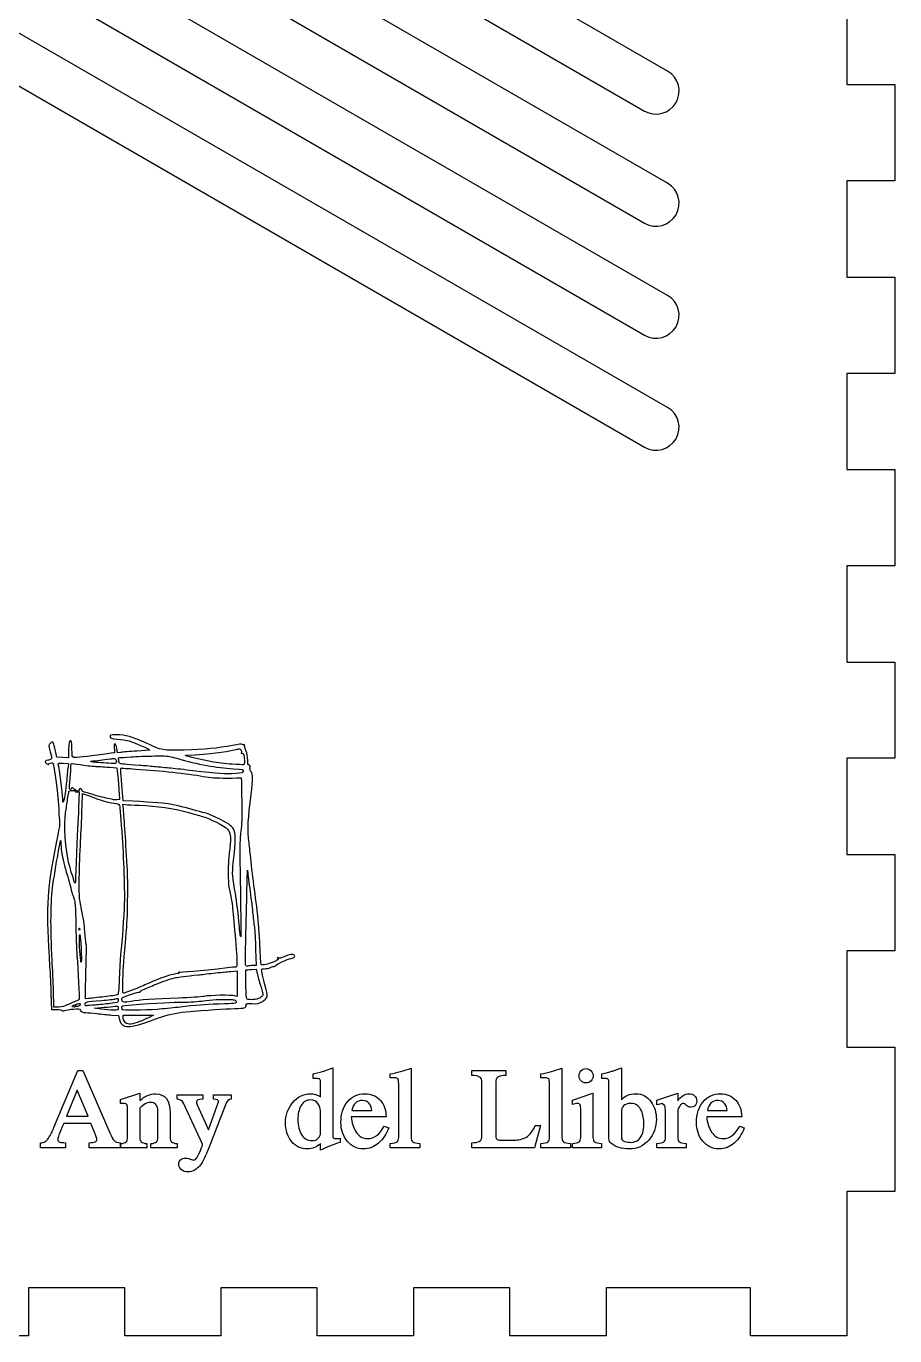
# Model space of a CAD drawing. Extents: x 0 to 1030, y 175 to 747.
# Drawn here: x 809.9 to 900.1, y 396.8 to 532.9 of the extents above; entities that cross this region are included whole.
import ezdxf

# ---------------------------------------------------------------- set-up
doc = ezdxf.new("R2010")
doc.units = 0
doc.layers.add('Layer_1', color=7, linetype='CONTINUOUS')

msp = doc.modelspace()

# ---------------------------------------------------------------- linework, layer by layer
at = {"layer": 'Layer_1', "color": 1}
for points in [[(876.52803, 528.200988), (777.814391, 585.193334)], [(775.427452, 581.059035), (874.141091, 524.066689)], [(876.52602, 516.55585), (777.812381, 573.548196)], [(775.425442, 569.413897), (874.139081, 512.421551)], [(876.526076, 504.914291), (777.812438, 561.906637)], [(775.425499, 557.772337), (874.139137, 500.779991)], [(876.526134, 493.272733), (777.812495, 550.265079)], [(775.425556, 546.13078), (874.139195, 489.138434)], [(895.127788, 536.80923), (895.127788, 526.80923), (900.127788, 526.80923), (900.127788, 516.80923), (895.127788, 516.80923), (895.127788, 506.80923), (900.127788, 506.80923), (900.127788, 496.80923), (895.127788, 496.80923), (895.127788, 486.80923), (900.127788, 486.80923), (900.127788, 476.80923), (895.127788, 476.80923), (895.127788, 466.80923), (900.127788, 466.80923), (900.127788, 456.80923), (895.127788, 456.80923), (895.127788, 446.80923), (900.127788, 446.80923), (900.127788, 436.80923), (895.127788, 436.80923), (895.127788, 426.80923), (900.127788, 426.80923), (900.127788, 411.809245), (895.127788, 411.809245), (895.127788, 396.809231), (885.127788, 396.809231), (885.127788, 401.809245), (870.127788, 401.809245), (870.127788, 396.809231), (860.127788, 396.809231), (860.127788, 401.809245), (850.127788, 401.809245), (850.127788, 396.809231), (840.127788, 396.809231), (840.127788, 401.809245), (830.127788, 401.809245), (830.127788, 396.809231), (820.127788, 396.809231), (820.127788, 401.809245), (810.127788, 401.809245), (810.127788, 396.809231), (800.127788, 396.809231)]]:
    msp.add_lwpolyline(points, dxfattribs=at)
for points in [[(876.52803, 528.200988)], [(876.52602, 516.55585)], [(876.526076, 504.914291)], [(876.526134, 493.272733)]]:
    msp.add_lwpolyline(points, close=True, dxfattribs=at)
at = {"layer": 'Layer_1', "color": 7}
for points in [[(819.294951, 459.24996)], [(832.04814, 457.780797)], [(813.457556, 456.309573)], [(819.036013, 456.779868)], [(824.038821, 457.057321)], [(819.785848, 455.807246)], [(814.665212, 453.464747)], [(832.89252, 445.183621)], [(815.406892, 439.151436)], [(815.453317, 438.491093)], [(818.000935, 432.034023)], [(819.373465, 431.854191)], [(830.965056, 431.763231)], [(814.994819, 431.07698)], [(819.224142, 431.053104)], [(868.79272, 423.814093)], [(816.349045, 419.618271), (815.198397, 422.314761), (814.094232, 419.618271)], [(879.548369, 421.198968)], [(875.36361, 419.316067)], [(840.474904, 417.851589)]]:
    msp.add_lwpolyline(points, close=True, dxfattribs=at)
for points in [[(814.30092, 457.739479), (814.276649, 456.866143), (813.673597, 456.894083), (813.070517, 456.921459), (812.930986, 457.598933)], [(819.730533, 457.426806), (819.378658, 457.368414), (819.307313, 457.815425)], [(813.737125, 456.30026), (814.290563, 456.271332), (814.241992, 455.918893)], [(814.605297, 456.284569), (814.605297, 456.284738)], [(818.599359, 455.878056), (819.318178, 455.82068), (819.415319, 454.885368)], [(815.179929, 453.323185), (815.40057, 453.323185), (815.340118, 451.693297)], [(815.75775, 453.153654), (815.756621, 453.153654)], [(819.543476, 453.234285), (819.573984, 452.518542), (819.320238, 452.502455)], [(820.96198, 452.35474), (819.97965, 452.410564), (819.828718, 454.050781)], [(819.948634, 452.035406), (820.227159, 452.006986)], [(819.997712, 451.557378), (819.948634, 452.035406)], [(813.476776, 448.278523), (813.476663, 448.278523)], [(833.730719, 436.961365), (833.781914, 435.289115), (833.525572, 435.289115)], [(831.152508, 434.668932), (831.808364, 434.720692)], [(831.808364, 434.720692), (831.808364, 433.394672), (831.808364, 432.068652), (831.575841, 432.13376)], [(833.289832, 434.874672), (833.794275, 434.898435)], [(833.794275, 434.898435), (833.929177, 434.310369)], [(816.420153, 431.861416), (816.06049, 431.821115), (816.070932, 433.068085)], [(812.470569, 432.304392), (812.522752, 430.716893), (813.057083, 430.716893)], [(813.284526, 430.971034), (812.784824, 430.971034), (812.73106, 432.643284)], [(815.462997, 431.324545), (815.46311, 431.324009)], [(817.711545, 430.751409), (816.94932, 430.847534), (817.669183, 430.91109)], [(818.763189, 430.133935), (819.476335, 430.082261), (819.595179, 429.65334)], [(819.955351, 430.11322), (821.542849, 430.11322), (823.130348, 430.11322), (822.537597, 429.82589)], [(819.955351, 429.877819), (819.955351, 430.11322)], [(821.44156, 429.365981), (821.44156, 429.368803)], [(840.811962, 424.31388), (841.741771, 424.63931), (841.741771, 417.549414)], [(849.882436, 424.616055), (849.882436, 417.421568)], [(865.545982, 424.616055), (865.545982, 417.421568)], [(870.795847, 424.31388), (871.725684, 424.63931), (871.725684, 421.338442)], [(812.92033, 418.793054), (815.256507, 424.37199), (815.767921, 424.37199), (818.58063, 417.909699)], [(840.033227, 423.546773), (839.707797, 423.546773), (839.707797, 424.011677)], [(848.150665, 423.604882), (847.708988, 423.604882), (847.708988, 424.023304)], [(856.196899, 423.848948), (856.196899, 424.37199), (859.718606, 424.37199), (859.718606, 423.848948)], [(857.219699, 417.421568), (857.219699, 423.302679)], [(858.695805, 423.302679), (858.695805, 417.421568)], [(863.814183, 423.604882), (863.372534, 423.604882), (863.372534, 424.023304)], [(870.040367, 423.546773), (869.691682, 423.546773), (869.691682, 424.011677)], [(819.704608, 420.943303), (819.704608, 421.373325), (821.703727, 422.012586), (821.703727, 421.245478)], [(825.563085, 421.407953), (825.563085, 421.838003), (828.23632, 421.838003), (828.23632, 421.384698)], [(829.352028, 421.384698), (829.352028, 421.838003), (831.200046, 421.838003), (831.200046, 421.384698)], [(840.474904, 421.652245), (840.474904, 422.988876)], [(848.592314, 417.421568), (848.592314, 422.988876)], [(864.255861, 417.421568), (864.255861, 422.988876)], [(866.6309, 420.838655), (866.6309, 421.291932), (868.769493, 422.024185), (868.769493, 417.421568)], [(870.435534, 417.282093), (870.435534, 422.988876)], [(875.422256, 420.8154), (875.422256, 421.291932), (877.572477, 422.024185), (877.572477, 421.222195)], [(828.213036, 416.677687), (828.201465, 416.700829), (828.201465, 416.723971), (826.225573, 420.977903)], [(827.666824, 420.815174), (828.852326, 418.211676), (829.863527, 421.10575)], [(830.58404, 420.815174), (828.863868, 416.352031)], [(820.436833, 417.421568), (820.436833, 420.257503)], [(821.703727, 420.455115), (821.703727, 417.421568)], [(823.575, 417.421568), (823.575, 419.920446)], [(824.841866, 419.943729), (824.841866, 417.421596)], [(840.474904, 417.851589), (840.474904, 419.978555)], [(847.286389, 419.560161), (843.66009, 419.560161)], [(843.729827, 420.211021), (845.787056, 420.211021)], [(867.502599, 417.421568), (867.502599, 420.245904)], [(871.725684, 420.083175), (871.725684, 417.386685)], [(876.305611, 417.421568), (876.305611, 419.955328)], [(877.572477, 420.187766), (877.572477, 417.421568)], [(884.220555, 419.560161), (880.594228, 419.560161)], [(880.663965, 420.211021), (882.721194, 420.211021)], [(816.999933, 417.956209), (816.627993, 418.87439), (813.792057, 418.87439)], [(847.100432, 418.607069), (847.553709, 418.421113)], [(863.333305, 418.653579), (862.694044, 416.352257), (856.196899, 416.352257), (856.196899, 416.87527)], [(862.763781, 418.653579), (863.333305, 418.653579)], [(884.03457, 418.607069), (884.487875, 418.421113)], [(813.989641, 416.87527), (813.989641, 416.352257), (811.397742, 416.352257), (811.397742, 416.852044)], [(819.696423, 416.352257), (816.453664, 416.352257), (816.453664, 416.87527)], [(819.696423, 416.87527), (819.696423, 416.352257)], [(822.435952, 416.782307), (822.435952, 416.352257), (819.704608, 416.352257), (819.704608, 416.782307)], [(825.57412, 416.352257), (822.842747, 416.352257), (822.842747, 416.782307)], [(825.57412, 416.782335), (825.57412, 416.352257)], [(840.474904, 416.096564), (840.474904, 416.793934)], [(842.508878, 417.328463), (842.508878, 416.910153)], [(850.77739, 416.352257), (847.708988, 416.352257), (847.708988, 416.793934)], [(850.77739, 416.793934), (850.77739, 416.352257)], [(859.718606, 417.119364), (860.044036, 417.119364)], [(866.440936, 416.352257), (863.372534, 416.352257), (863.372534, 416.793934)], [(866.440936, 416.793934), (866.440936, 416.352257)], [(869.664447, 416.352257), (866.6309, 416.352257), (866.6309, 416.793934)], [(869.664447, 416.793934), (869.664447, 416.352257)], [(878.444204, 416.793934), (878.444204, 416.352257), (875.422256, 416.352257), (875.422256, 416.793934)], [(826.492837, 415.282748), (826.492865, 415.282974)]]:
    msp.add_lwpolyline(points, dxfattribs=at)
at = {"layer": 'Layer_1', "color": 1}
for points in [[(877.401695, 524.940379), (878.062876, 526.085579), (877.673219, 527.539813), (876.52803, 528.200988)], [(874.141091, 524.066689), (875.28628, 523.405513), (876.740512, 523.795178), (877.401695, 524.940379)], [(877.399684, 513.295239), (878.060866, 514.440441), (877.67121, 515.894675), (876.52602, 516.55585)], [(874.139081, 512.421551), (875.284271, 511.760375), (876.738502, 512.15004), (877.399684, 513.295239)], [(877.399741, 501.653682), (878.060924, 502.798884), (877.671266, 504.253115), (876.526076, 504.914291)], [(874.139137, 500.779991), (875.284327, 500.118815), (876.738559, 500.50848), (877.399741, 501.653682)], [(877.399797, 490.012122), (878.06098, 491.157324), (877.671323, 492.611558), (876.526134, 493.272733)], [(874.139195, 489.138434), (875.284384, 488.477258), (876.738616, 488.866922), (877.399797, 490.012122)]]:
    msp.add_open_spline(points, degree=3, dxfattribs=at)
at = {"layer": 'Layer_1', "color": 7}
for points in [[(812.707749, 458.425251), (812.628614, 458.565628), (812.612471, 458.564471), (812.436957, 458.400979)], [(814.469887, 458.640699), (814.345963, 458.616992), (814.321494, 458.485477), (814.30092, 457.739479)], [(814.639389, 457.803036), (814.61794, 458.567519), (814.5981, 458.665252), (814.469887, 458.640699)], [(819.294923, 459.249988), (818.611099, 459.249988), (818.58965, 459.243779), (818.615897, 459.05929)], [(818.615897, 459.05929), (818.640732, 458.884313), (818.701721, 458.86436), (819.3626, 458.810201)], [(822.318536, 458.411224), (820.950691, 459.042188), (820.202436, 459.24996), (819.294951, 459.24996)], [(819.3626, 458.810201), (819.758416, 458.777774), (820.311063, 458.687999), (820.590435, 458.611263)], [(820.590435, 458.611263), (821.121548, 458.465298), (822.777853, 457.725989), (822.714861, 457.662969)], [(812.436957, 458.400979), (812.212026, 458.19143), (812.212477, 458.203988), (812.403372, 457.491999)], [(812.403372, 457.491999), (812.612838, 456.71078), (812.605076, 456.675136), (812.214763, 456.62538)], [(812.930986, 457.598933), (812.854335, 457.971466), (812.754005, 458.343152), (812.707749, 458.425251)], [(814.833191, 456.910057), (814.678561, 456.935175), (814.661402, 457.012729), (814.639389, 457.803036)], [(817.838686, 457.218046), (816.229851, 456.997687), (815.043672, 456.876021), (814.833191, 456.910057)], [(819.072193, 457.386532), (819.069089, 457.386532), (818.513902, 457.310502), (817.838686, 457.218046)], [(819.307313, 457.815425), (819.20464, 458.457734), (818.992776, 458.495524), (819.041205, 457.86298)], [(819.041205, 457.86298), (819.061243, 457.601219), (819.075298, 457.386532), (819.072193, 457.386532)], [(821.3806, 457.556007), (820.666635, 457.517032), (819.92408, 457.458922), (819.730533, 457.426806)], [(822.714861, 457.662969), (822.694823, 457.642931), (822.094537, 457.59501), (821.3806, 457.556007)], [(826.300209, 457.667597), (824.005208, 457.609234), (824.092612, 457.592893), (822.318536, 458.411224)], [(831.32884, 458.15079), (829.804955, 457.856319), (828.397034, 457.720937), (826.300209, 457.667597)], [(826.43195, 457.12607), (829.39212, 457.305055), (830.163997, 457.394548), (831.721044, 457.738435)], [(832.352544, 458.239661), (832.276993, 458.302343), (831.977161, 458.27604), (831.32884, 458.15079)], [(831.721044, 457.738435), (831.880161, 457.773572), (831.978515, 457.789122), (832.04814, 457.780797)], [(832.04814, 457.780797), (832.117764, 457.77233), (832.158206, 457.740439), (832.201612, 457.681088)], [(832.201612, 457.681088), (832.25831, 457.603505), (832.281763, 457.480117), (832.253823, 457.407191)], [(832.253823, 457.407191), (832.22021, 457.319477), (832.23689, 457.295347), (832.302393, 457.335874)], [(832.302393, 457.335874), (832.442347, 457.422375), (832.570589, 457.039371), (832.570589, 456.534871)], [(832.522075, 458.213415), (832.487531, 458.178927), (832.411303, 458.190837), (832.352544, 458.239661)], [(832.560288, 458.191684), (832.573834, 458.23825), (832.556619, 458.247874), (832.522075, 458.213415)], [(832.722565, 457.617023), (832.619752, 457.886517), (832.546741, 458.145117), (832.560288, 458.191684)], [(832.909086, 456.621739), (832.909086, 456.938054), (832.839688, 457.309994), (832.722565, 457.617023)], [(812.214763, 456.62538), (811.807235, 456.573423), (811.748871, 456.441964), (812.046305, 456.247089)], [(812.046305, 456.247089), (812.170144, 456.165894), (812.248094, 456.137644), (812.21942, 456.184069)], [(812.21942, 456.184069), (812.166221, 456.270147), (812.574427, 456.414504), (812.651925, 456.337034)], [(812.651925, 456.337034), (812.806611, 456.182376), (813.260452, 452.647517), (813.27256, 451.502684)], [(813.221901, 456.201595), (813.197912, 456.2809), (813.240245, 456.309997), (813.457556, 456.309573)], [(813.689063, 452.60747), (813.689063, 453.137539), (813.341196, 455.807472), (813.221901, 456.201595)], [(813.457556, 456.309573), (813.529946, 456.309432), (813.621838, 456.306187), (813.737125, 456.30026)], [(814.241992, 455.918893), (814.196357, 455.587537), (814.117194, 454.789893), (814.101954, 454.50815)], [(814.467826, 454.762178), (814.513038, 455.251128), (814.548429, 455.794208), (814.548429, 455.968847)], [(814.548429, 455.968847), (814.548429, 456.143458), (814.573264, 456.284569), (814.605297, 456.284569)], [(814.605297, 456.284738), (814.637272, 456.284738), (815.04449, 456.223891), (815.510157, 456.151416)], [(815.510157, 456.151416), (815.975823, 456.078942), (816.699751, 456.000427), (817.11885, 455.977257)], [(817.415437, 456.368473), (816.795537, 456.38456), (816.302326, 456.523921), (816.828416, 456.534363)], [(816.828416, 456.534363), (816.994447, 456.53775), (817.337064, 456.57585), (817.590105, 456.619114)], [(817.11885, 455.977257), (817.53795, 455.954115), (818.204163, 455.909467), (818.599359, 455.878056)], [(818.431408, 456.290975), (818.175292, 456.325773), (817.718121, 456.360599), (817.415437, 456.368473)], [(817.590105, 456.619114), (817.843145, 456.662407), (818.302715, 456.722295), (818.61124, 456.751928)], [(819.260831, 456.329216), (819.171423, 456.252085), (818.832361, 456.23645), (818.431408, 456.290975)], [(818.61124, 456.751928), (818.819718, 456.771966), (818.950669, 456.78413), (819.036013, 456.779868)], [(819.036013, 456.77984), (819.178337, 456.772784), (819.193944, 456.719077), (819.229278, 456.578305)], [(819.229278, 456.578305), (819.261028, 456.453309), (819.274631, 456.341352), (819.260831, 456.329216)], [(819.505235, 456.60362), (819.471086, 456.820649), (819.49197, 456.881101), (819.602912, 456.881101)], [(819.638585, 456.272885), (819.58897, 456.303647), (819.528941, 456.452293), (819.505235, 456.60362)], [(819.602912, 456.881101), (819.680354, 456.881101), (820.20063, 456.917903), (820.759429, 456.960688)], [(821.690649, 456.070814), (820.178842, 456.174897), (819.72455, 456.219601), (819.638585, 456.272885)], [(819.828718, 454.050781), (819.687127, 455.590161), (819.680805, 455.840831), (819.785848, 455.807246)], [(820.759429, 456.960688), (821.318229, 457.003473), (822.423467, 457.045495), (823.215099, 457.054216)], [(823.215099, 455.941133), (822.749433, 455.986881), (822.063182, 456.04516), (821.690649, 456.070814)], [(823.215099, 457.054216), (823.558394, 457.057885), (823.822441, 457.060143), (824.038821, 457.057321)], [(824.950398, 455.775242), (824.461448, 455.820567), (823.680766, 455.895356), (823.215099, 455.941133)], [(824.038821, 457.057321), (824.687988, 457.049136), (824.906992, 456.997038), (825.54312, 456.813932)], [(825.54312, 456.813932), (827.757378, 456.176619), (829.65216, 455.826635), (831.414608, 455.728732)], [(829.183727, 456.444983), (828.017248, 456.660375), (826.193755, 457.111676), (826.43195, 457.12607)], [(831.258003, 456.204163), (830.652637, 456.237691), (829.719244, 456.346065), (829.183727, 456.444983)], [(832.464671, 456.13025), (832.406477, 456.137587), (831.863369, 456.170664), (831.258003, 456.204163)], [(832.570589, 456.534871), (832.570589, 456.250025), (832.536835, 456.121218), (832.464671, 456.13025)], [(833.036227, 456.11738), (832.937534, 456.11738), (832.909086, 456.229451), (832.909086, 456.621739)], [(833.170085, 455.601112), (833.20192, 455.935516), (833.154563, 456.11738), (833.036227, 456.11738)], [(814.101954, 454.50815), (814.098285, 454.4383), (814.03899, 453.924374), (813.970184, 453.365575)], [(814.607865, 453.682143), (814.362953, 453.437231), (814.352623, 453.516789), (814.467826, 454.762178)], [(819.415319, 454.885368), (819.468913, 454.370737), (819.526543, 453.627759), (819.543476, 453.234285)], [(819.785848, 455.807246), (819.80899, 455.799909), (820.475768, 455.75083), (821.267401, 455.698224)], [(821.267401, 455.698224), (823.896468, 455.523557), (826.572299, 455.232755), (828.294898, 454.934447)], [(827.194175, 455.523049), (826.449109, 455.616464), (825.439347, 455.729918), (824.950398, 455.775242)], [(831.695221, 455.240404), (830.474837, 455.145379), (829.936498, 455.179303), (827.194175, 455.523049)], [(828.294898, 454.934447), (829.05114, 454.803467), (829.674624, 454.758086), (830.734001, 454.758227)], [(830.734001, 454.758227), (831.516772, 454.758312), (832.183691, 454.774878), (832.21609, 454.794916)], [(831.414608, 455.728732), (832.433627, 455.672119), (832.456853, 455.665966), (832.421745, 455.48224)], [(832.421745, 455.48224), (832.389148, 455.311778), (832.321359, 455.289143), (831.695221, 455.240404)], [(832.21609, 454.794916), (832.248574, 454.814954), (832.274764, 454.311075), (832.274482, 453.675088)], [(833.287376, 455.357723), (833.215805, 455.417131), (833.163029, 455.526774), (833.170085, 455.601112)], [(833.253256, 453.038987), (833.454424, 454.716148), (833.461987, 455.21283), (833.287376, 455.357723)], [(813.970184, 453.365575), (813.837399, 452.287487), (813.689063, 451.890711), (813.689063, 452.60747)], [(814.197542, 452.545438), (814.249556, 452.932674), (814.311758, 453.301285), (814.336057, 453.364502)], [(814.336057, 453.364502), (814.358917, 453.424333), (814.515155, 453.45947), (814.665212, 453.464747)], [(814.772739, 453.694561), (814.730293, 453.759923), (814.682174, 453.75648), (814.607865, 453.682143)], [(814.665212, 453.464747), (814.815298, 453.47011), (814.959259, 453.445839), (814.959259, 453.386741)], [(815.2931, 453.407767), (815.165394, 453.407767), (814.843972, 453.58472), (814.772739, 453.694561)], [(814.959259, 453.386741), (814.959485, 453.35183), (815.058799, 453.323185), (815.179929, 453.323185)], [(815.383016, 453.534372), (815.383016, 453.464522), (815.342743, 453.407767), (815.2931, 453.407767)], [(815.697214, 453.491982), (815.645962, 453.687957), (815.383016, 453.72346), (815.383016, 453.534372)], [(815.692642, 451.396681), (815.724194, 452.362953), (815.753263, 453.153654), (815.75775, 453.153654)], [(815.858955, 453.312122), (815.794524, 453.318049), (815.721456, 453.398849), (815.697214, 453.491982)], [(815.756621, 453.153654), (815.761137, 453.153654), (816.031336, 453.054707), (816.357105, 452.933521)], [(816.568489, 453.125065), (816.04889, 453.290673), (816.024111, 453.297192), (815.858955, 453.312122)], [(818.389019, 452.640349), (817.845657, 452.745928), (817.31587, 452.886983), (816.568489, 453.125065)], [(832.274482, 453.675088), (832.274228, 453.039072), (832.287464, 452.042292), (832.303438, 451.460209)], [(813.986186, 451.16207), (814.050364, 451.535732), (814.145557, 452.158173), (814.197542, 452.545438)], [(816.357105, 452.933521), (817.665317, 452.446773), (818.335312, 452.234824), (818.733188, 452.182161)], [(818.981769, 452.513744), (818.935203, 452.529266), (818.668418, 452.586078), (818.389019, 452.640349)], [(818.733188, 452.182161), (819.676628, 452.057278), (819.5958, 452.134155), (819.652526, 451.307273)], [(819.320238, 452.502455), (819.180538, 452.493424), (819.028336, 452.498222), (818.981769, 452.513744)], [(820.227159, 452.006986), (820.380264, 451.991464), (821.007107, 451.956977), (821.620348, 451.930984)], [(824.865646, 452.045227), (824.422417, 452.129273), (823.12126, 452.232538), (820.96198, 452.35474)], [(821.620348, 451.930984), (823.589608, 451.847277), (825.166072, 451.619213), (826.643842, 451.204432)], [(827.584855, 451.367217), (826.718208, 451.628893), (825.628323, 451.900532), (824.865646, 452.045227)], [(832.981448, 448.624302), (832.884053, 449.365134), (832.959434, 450.589442), (833.253256, 453.038987)], [(813.27256, 451.502684), (813.276229, 451.176717), (813.307583, 450.706987), (813.342861, 450.458829)], [(813.342861, 450.458829), (813.383304, 450.174519), (813.367132, 449.798797), (813.298947, 449.442858)], [(814.337581, 445.877125), (813.974615, 447.200887), (813.787954, 450.007161), (813.986186, 451.16207)], [(815.340118, 451.693297), (815.30707, 450.796903), (815.267277, 449.953285), (815.251754, 449.818976)], [(815.554155, 448.24285), (815.598831, 449.0112), (815.661146, 450.430438), (815.692642, 451.396681)], [(819.652526, 451.307273), (819.680184, 450.902652), (819.740636, 450.133343), (819.786356, 449.597826)], [(820.389944, 445.618214), (820.21666, 448.502608), (820.046847, 451.075033), (819.997712, 451.557378)], [(826.643842, 451.204432), (826.993092, 451.106388), (827.63653, 450.929463), (828.07372, 450.811183)], [(828.552764, 451.121769), (828.4679, 451.121769), (828.032375, 451.232061), (827.584855, 451.367217)], [(828.07372, 450.811183), (828.992691, 450.562574), (830.512993, 449.795946), (830.827558, 449.422115)], [(830.944849, 449.960595), (830.460359, 450.290371), (828.747553, 451.121769), (828.552764, 451.121769)], [(832.303438, 451.460209), (832.321218, 450.818803), (832.278884, 449.944423), (832.194895, 449.240731)], [(813.298947, 449.442858), (813.23937, 449.132245), (813.034985, 448.077779), (812.844711, 447.09988)], [(815.251754, 449.818976), (815.236232, 449.684694), (815.182074, 448.503624), (815.13133, 447.194339)], [(819.786356, 449.597826), (819.992773, 447.178958), (820.139783, 443.323213), (820.08506, 441.766251)], [(830.827558, 449.422115), (831.076562, 449.126149), (831.174352, 448.57909), (831.097305, 447.916799)], [(831.425981, 449.48776), (831.361776, 449.611458), (831.145142, 449.824281), (830.944849, 449.960595)], [(831.473507, 446.471399), (831.663358, 448.037816), (831.647159, 449.061407), (831.425981, 449.48776)], [(832.194895, 449.240731), (832.071592, 448.206387), (832.065807, 447.546863), (832.143756, 443.194068)], [(813.266436, 447.222759), (813.353727, 447.667456), (813.441216, 448.126434), (813.461253, 448.24285)], [(813.461253, 448.24285), (813.466333, 448.271976), (813.471696, 448.283321), (813.476776, 448.278523)], [(813.476663, 448.278523), (813.491903, 448.26413), (813.506522, 448.106481), (813.512844, 447.861992)], [(813.512844, 447.861992), (813.52131, 447.536025), (813.560624, 447.117067), (813.600699, 446.9308)], [(815.464747, 442.104748), (815.358378, 442.649662), (815.401868, 445.624564), (815.554155, 448.24285)], [(831.097305, 447.916799), (830.926166, 446.44535), (830.883353, 445.811198), (830.883353, 444.856525)], [(833.163368, 446.973247), (833.112399, 447.508763), (833.030413, 448.251769), (832.981448, 448.624302)], [(812.844711, 447.09988), (812.025703, 442.891639), (811.945298, 441.014073), (812.334143, 435.162087)], [(812.675773, 443.671052), (812.857609, 444.908821), (813.109831, 446.42503), (813.266436, 447.222759)], [(813.600699, 446.9308), (813.640718, 446.744534), (813.718555, 446.363196), (813.773814, 446.083796)], [(815.13133, 447.194339), (815.080643, 445.885055), (815.030944, 444.566457), (815.020784, 444.263774)], [(831.55205, 443.247832), (831.290035, 444.853759), (831.287946, 444.940345), (831.473507, 446.471399)], [(833.504941, 444.051939), (833.368007, 445.122971), (833.214309, 446.43773), (833.163368, 446.973247)], [(813.773814, 446.083796), (813.829073, 445.804396), (813.983223, 445.233235), (814.116432, 444.814136)], [(814.533979, 445.152604), (814.496782, 445.292304), (814.408588, 445.618271), (814.337581, 445.877125)], [(814.769098, 444.433277), (814.65017, 444.753345), (814.596745, 444.916695), (814.533979, 445.152604)], [(820.296924, 438.633107), (820.443651, 440.096993), (820.494197, 443.882972), (820.389944, 445.618214)], [(832.814513, 442.655109), (832.848182, 444.215063), (832.883517, 445.352869), (832.89252, 445.183621)], [(832.89252, 445.183621), (832.901833, 445.014372), (833.000667, 444.176398), (833.112681, 443.321181)], [(812.594634, 435.797087), (812.40659, 439.181436), (812.435884, 442.03789), (812.675773, 443.671052)], [(814.116432, 444.814136), (814.249612, 444.395036), (814.378926, 443.956943), (814.403734, 443.840526)], [(814.403734, 443.840526), (814.551844, 443.143127), (814.730519, 442.515635), (814.807339, 442.423066)], [(814.826474, 444.221413), (814.821112, 444.26798), (814.795063, 444.363427), (814.769098, 444.433277)], [(814.919494, 443.924769), (814.873887, 444.041186), (814.831836, 444.174846), (814.826474, 444.221413)], [(815.020784, 444.263774), (815.005544, 443.805954), (814.988498, 443.748691), (814.919494, 443.924769)], [(830.883353, 444.856525), (830.883353, 444.274442), (830.917022, 443.645426), (830.956731, 443.45916)], [(833.929714, 440.707975), (833.832996, 441.476324), (833.641847, 442.980934), (833.504941, 444.051939)], [(814.832739, 442.316076), (814.798054, 442.316076), (814.820886, 442.254495), (814.88337, 442.179142)], [(814.807339, 442.423066), (814.856164, 442.364308), (814.86734, 442.316076), (814.832739, 442.316076)], [(830.956731, 443.45916), (831.145311, 442.575127), (831.293252, 441.719854), (831.337589, 441.257743)], [(832.022316, 439.564835), (831.962824, 440.3931), (831.764789, 441.943966), (831.55205, 443.247832)], [(832.143756, 443.194068), (832.191988, 440.506835), (832.215836, 438.292804), (832.197491, 438.274459)], [(832.698746, 437.597014), (832.728803, 438.818866), (832.780816, 441.095127), (832.814513, 442.655109)], [(833.112681, 443.321181), (833.224695, 442.465936), (833.361318, 441.346756), (833.416041, 440.834523)], [(814.88337, 442.179142), (814.970266, 442.074494), (815.011583, 441.410143), (815.057529, 439.364316)], [(815.603234, 441.384884), (815.581785, 441.501301), (815.519329, 441.825348), (815.464747, 442.104748)], [(815.722613, 440.749772), (815.67853, 440.982605), (815.624711, 441.268468), (815.603234, 441.384884)], [(820.08506, 441.766251), (820.030422, 440.212196), (819.872575, 438.000309), (819.705217, 436.44202)], [(831.337589, 441.257743), (831.606773, 438.452005), (831.720028, 437.112947), (831.765974, 436.199168)], [(816.018213, 438.401064), (815.937723, 439.586481), (815.92745, 439.667818), (815.722613, 440.749772)], [(832.197491, 438.274459), (832.151546, 438.228542), (832.08068, 438.752148), (832.022316, 439.564835)], [(833.416041, 440.834523), (833.470736, 440.32229), (833.552326, 439.617469), (833.597397, 439.268219)], [(834.181371, 437.374341), (834.139828, 438.439475), (834.026459, 439.939626), (833.929714, 440.707975)], [(815.057529, 439.364316), (815.09069, 437.891343), (815.141744, 436.496574), (815.171208, 436.264785)], [(815.525143, 436.072112), (815.427663, 436.930772), (815.385302, 438.515025), (815.453317, 438.491093)], [(815.434126, 438.952469), (815.405904, 438.924247), (815.386007, 438.974201), (815.389676, 439.063552)], [(815.389676, 439.063552), (815.392498, 439.112884), (815.397861, 439.142518), (815.406892, 439.151436)], [(815.406807, 439.151436), (815.415838, 439.160467), (815.427409, 439.148614), (815.440899, 439.114747)], [(815.440899, 439.114747), (815.465171, 439.053646), (815.462348, 438.980692), (815.434126, 438.952469)], [(815.453289, 438.491008), (815.457805, 438.488186), (815.463167, 438.480848), (815.468811, 438.464197)], [(815.468811, 438.464197), (815.515434, 438.324497), (815.578003, 437.629215), (815.60837, 436.919088)], [(816.13446, 437.525668), (816.104629, 437.507041), (816.052192, 437.900882), (816.018213, 438.401064)], [(819.949142, 433.849416), (819.960713, 435.045134), (820.022632, 435.896429), (820.296924, 438.633107)], [(833.597397, 439.268219), (833.642524, 438.91897), (833.702497, 437.88107), (833.730719, 436.961365)], [(815.60837, 436.919088), (815.663121, 435.637631), (815.621917, 435.219096), (815.525143, 436.072112)], [(816.13446, 435.937153), (816.164884, 436.829201), (816.164347, 437.544295), (816.13446, 437.525668)], [(832.70185, 435.281382), (832.669959, 435.333142), (832.668661, 436.375134), (832.698746, 437.597014)], [(834.305915, 435.388401), (834.279104, 435.415212), (834.22297, 436.309178), (834.181371, 437.374341)], [(812.73106, 432.643284), (812.701371, 433.562961), (812.639931, 434.982171), (812.594634, 435.797087)], [(815.171208, 436.264785), (815.2007, 436.032939), (815.262987, 435.042284), (815.309723, 434.063369)], [(816.070932, 433.068085), (816.076576, 433.754053), (816.10525, 435.045106), (816.13446, 435.937153)], [(819.705217, 436.44202), (819.660824, 436.028396), (819.597832, 434.931258), (819.565179, 434.003933)], [(831.765974, 436.199168), (831.816689, 435.19172), (831.810142, 435.119105), (831.666265, 435.119105)], [(835.554917, 435.644207), (835.022308, 435.39921), (834.418945, 435.275343), (834.305915, 435.388401)], [(836.020555, 436.036411), (836.11129, 435.925385), (836.045109, 435.869646), (835.554917, 435.644207)], [(835.83141, 435.274214), (835.755887, 435.349708), (837.058173, 435.964472), (837.414252, 436.021453)], [(836.075842, 436.07674), (835.937159, 436.15342), (835.929482, 436.147888), (836.020555, 436.036411)], [(836.69388, 436.196628), (836.340736, 436.034943), (836.200387, 436.007878), (836.075842, 436.07674)], [(837.729494, 436.354249), (837.596003, 436.515087), (837.286264, 436.467759), (836.69388, 436.196628)], [(837.414252, 436.021453), (837.788591, 436.081284), (837.877773, 436.175546), (837.729494, 436.354249)], [(812.334143, 435.162087), (812.380512, 434.463588), (812.441868, 433.17753), (812.470569, 432.304392)], [(815.309723, 434.063369), (815.356459, 433.084453), (815.402009, 432.153093), (815.410476, 431.993722)], [(825.649066, 434.442139), (825.204849, 434.442139), (823.764219, 433.96524), (822.664738, 433.454108)], [(825.458792, 434.024027), (825.722218, 434.087273), (826.480831, 434.183369), (827.786842, 434.31957)], [(825.746715, 434.539816), (825.784194, 434.479251), (825.746715, 434.442139), (825.649066, 434.442139)], [(825.777223, 434.581669), (825.723404, 434.614887), (825.710958, 434.597756), (825.746715, 434.539816)], [(830.792393, 435.035906), (827.88957, 434.703251), (825.875804, 434.520738), (825.777223, 434.581669)], [(827.786842, 434.31957), (828.019675, 434.343841), (828.724496, 434.420803), (829.353145, 434.490624)], [(829.353145, 434.490624), (829.981795, 434.560446), (830.791631, 434.640682), (831.152508, 434.668932)], [(831.666265, 435.119105), (831.581429, 435.119105), (831.188209, 435.081259), (830.792393, 435.035906)], [(832.714776, 433.331623), (832.701229, 434.135279), (832.711672, 434.805895), (832.737918, 434.821981)], [(833.014496, 435.237948), (832.865257, 435.208117), (832.735999, 435.226095), (832.70185, 435.281382)], [(832.737918, 434.821981), (832.764165, 434.838068), (833.012464, 434.861972), (833.289832, 434.874672)], [(833.525572, 435.289115), (833.384489, 435.289115), (833.154365, 435.265973), (833.014496, 435.237948)], [(833.929177, 434.310369), (834.003317, 433.987056), (834.169433, 433.406836), (834.298662, 433.021038)], [(834.734328, 433.154952), (834.514336, 433.847779), (834.301428, 434.847014), (834.361203, 434.906789)], [(834.361203, 434.906789), (834.380958, 434.926545), (834.591863, 434.95392), (834.829917, 434.967777)], [(834.829917, 434.967777), (835.067971, 434.981606), (835.246138, 435.020524), (835.225254, 435.054589)], [(835.225254, 435.054589), (835.204369, 435.088568), (835.342714, 435.141513), (835.532734, 435.17188)], [(835.532734, 435.17188), (835.722698, 435.202275), (835.857374, 435.248221), (835.83141, 435.274214)], [(819.565179, 434.003933), (819.514125, 432.551534), (819.486439, 432.307186), (819.36418, 432.241767)], [(819.946037, 432.47381), (819.940957, 432.508692), (819.942086, 433.127633), (819.949142, 433.849416)], [(821.165603, 432.82416), (820.117515, 432.404581), (819.962688, 432.35999), (819.946037, 432.47381)], [(822.664738, 433.454108), (822.408622, 433.335038), (821.734027, 433.051687), (821.165603, 432.82416)], [(821.710207, 432.539342), (821.674365, 432.57874), (821.84621, 432.694451), (822.091574, 432.7967)], [(822.091574, 432.7967), (822.336909, 432.898892), (822.918315, 433.14214), (823.383981, 433.33724)], [(823.383981, 433.33724), (824.165679, 433.66473), (824.697555, 433.841119), (825.458792, 434.024027)], [(832.845501, 431.803024), (832.768793, 431.851736), (832.732556, 432.275295), (832.714776, 433.331623)], [(834.298662, 433.021038), (834.42792, 432.635241), (834.512192, 432.26426), (834.486255, 432.196301)], [(834.391711, 431.517303), (835.013728, 431.881849), (835.063286, 432.11869), (834.734328, 433.154952)], [(814.989316, 431.551875), (814.749484, 431.468422), (814.380196, 431.303576), (814.168699, 431.185495)], [(815.410476, 431.993722), (815.425152, 431.717003), (815.40596, 431.696796), (814.989316, 431.551875)], [(816.018128, 431.267141), (816.018128, 431.506635), (816.038166, 431.510868), (817.753906, 431.652657)], [(818.000935, 432.034023), (817.329444, 431.961605), (816.618076, 431.88374), (816.420153, 431.861416)], [(817.753906, 431.652657), (818.382556, 431.704614), (819.020575, 431.779177), (819.171931, 431.818039)], [(819.36418, 432.241767), (819.286089, 432.19997), (818.672482, 432.10647), (818.000935, 432.034023)], [(819.447351, 431.658329), (819.447351, 431.430096), (819.438884, 431.426964), (818.62157, 431.327593)], [(819.171931, 431.818039), (819.269495, 431.843156), (819.332713, 431.857409), (819.373465, 431.854191)], [(819.373465, 431.854191), (819.441368, 431.848829), (819.447351, 431.794642), (819.447351, 431.658329)], [(819.849405, 431.692958), (819.826827, 431.810503), (819.832189, 431.920429), (819.860693, 431.937927)], [(820.807492, 431.560172), (820.051334, 431.427133), (819.896084, 431.448695), (819.849405, 431.692958)], [(819.860693, 431.937927), (820.1211, 432.095463), (821.590178, 432.574478), (821.670922, 432.528053)], [(820.541921, 431.169493), (823.894013, 431.410877), (825.07466, 431.474123), (826.15447, 431.476945)], [(825.679038, 431.899685), (823.33939, 431.815922), (821.555521, 431.691716), (820.807492, 431.560172)], [(821.670922, 432.528053), (821.728241, 432.495033), (821.745993, 432.500113), (821.710207, 432.539342)], [(828.379649, 432.077965), (828.100249, 432.023017), (826.88486, 431.942837), (825.679038, 431.899685)], [(826.15447, 431.476945), (826.882094, 431.476945), (827.780633, 431.537623), (828.313524, 431.61958)], [(828.313524, 431.61958), (829.037057, 431.73086), (830.242342, 431.787897), (830.965056, 431.763231)], [(831.575841, 432.13376), (831.225886, 432.231607), (828.959671, 432.191955), (828.379649, 432.077965)], [(831.723641, 431.487303), (831.723641, 431.340039), (831.603076, 431.325646), (829.924758, 431.27129)], [(830.965028, 431.763231), (831.205904, 431.755047), (831.393102, 431.737549), (831.49109, 431.710032)], [(831.49109, 431.710032), (831.638551, 431.668771), (831.723641, 431.587294), (831.723641, 431.487303)], [(832.738567, 431.182983), (832.738567, 431.339616), (832.786827, 431.350002), (833.376784, 431.324066)], [(834.160684, 431.90327), (833.873354, 431.728123), (833.061063, 431.666147), (832.845501, 431.803024)], [(833.376784, 431.324066), (833.939704, 431.299512), (834.05852, 431.321243), (834.391711, 431.517303)], [(834.486255, 432.196301), (834.460291, 432.128314), (834.313592, 431.996516), (834.160684, 431.90327)], [(813.057083, 430.716893), (813.408958, 430.716893), (813.603126, 430.681192), (813.626551, 430.611455)], [(814.168699, 431.185495), (813.878293, 431.023358), (813.661941, 430.971034), (813.284526, 430.971034)], [(813.626551, 430.611455), (813.654209, 430.528736), (813.706645, 430.527409), (813.866355, 430.605246)], [(813.866355, 430.605246), (814.130402, 430.733968), (815.588022, 430.84299), (815.51741, 430.728746)], [(814.885261, 430.97157), (814.552126, 430.97157), (814.636821, 431.113302), (815.048554, 431.244959)], [(814.994819, 431.07698), (815.033935, 431.007695), (814.994819, 430.97157), (814.885261, 430.97157)], [(815.042346, 431.083189), (814.959655, 431.159699), (814.948761, 431.158486), (814.994819, 431.07698)], [(815.483148, 431.172089), (815.385132, 431.025108), (815.155319, 430.978823), (815.042346, 431.083189)], [(815.048554, 431.244959), (815.252037, 431.310011), (815.390297, 431.336596), (815.462997, 431.324545)], [(815.51741, 430.728746), (815.414935, 430.562941), (815.733874, 430.371341), (816.091026, 430.384041)], [(815.46311, 431.324009), (815.535811, 431.311874), (815.542641, 431.261045), (815.483148, 431.172089)], [(816.187602, 431.096623), (816.055861, 431.070658), (816.018128, 431.108476), (816.018128, 431.267141)], [(816.091026, 430.384041), (816.283699, 430.390814), (816.80358, 430.349017), (817.245963, 430.291048)], [(817.076461, 431.17827), (816.680644, 431.151459), (816.280736, 431.114967), (816.187602, 431.096623)], [(818.62157, 431.327593), (818.167531, 431.272447), (817.472277, 431.205081), (817.076461, 431.17827)], [(817.245963, 430.291048), (817.688346, 430.233052), (818.371069, 430.162412), (818.763189, 430.133935)], [(817.669183, 430.91109), (818.065, 430.945973), (818.627158, 430.998127), (818.918185, 431.026858)], [(818.960575, 430.643403), (818.692802, 430.649611), (818.130644, 430.698323), (817.711545, 430.751409)], [(818.918185, 431.026858), (819.050491, 431.03984), (819.149692, 431.049435), (819.224142, 431.053104)], [(819.447351, 430.855803), (819.447351, 430.639113), (819.432958, 430.632706), (818.960575, 430.643403)], [(819.224142, 431.053189), (819.447351, 431.06476), (819.447351, 431.023132), (819.447351, 430.855803)], [(819.835999, 430.938466), (819.81709, 431.104807), (819.867213, 431.120894), (820.541921, 431.169493)], [(819.863375, 430.692509), (819.859423, 430.729311), (819.847006, 430.840083), (819.835999, 430.938466)], [(823.511207, 430.728154), (822.172684, 430.62678), (819.872688, 430.604287), (819.863375, 430.692509)], [(825.670261, 430.935897), (825.064895, 430.865596), (824.093289, 430.772237), (823.511207, 430.728154)], [(823.638348, 429.830603), (824.549981, 430.176099), (825.404324, 430.364454), (826.51673, 430.465179)], [(829.924758, 431.27129), (828.154069, 431.213943), (827.864735, 431.1908), (825.670261, 430.935897)], [(826.51673, 430.465179), (828.709566, 430.663751), (830.543529, 430.790158), (831.554674, 430.812454)], [(831.554674, 430.812454), (832.631013, 430.83616), (832.735745, 430.869237), (832.738567, 431.182983)], [(819.595179, 429.65334), (819.677418, 429.357035), (819.784014, 429.1809), (819.940393, 429.083872)], [(819.940393, 429.083872), (820.453275, 428.765695), (821.257043, 428.928142), (823.638348, 429.830603)], [(820.130526, 429.418954), (820.034034, 429.541636), (819.955351, 429.748025), (819.955351, 429.877819)], [(821.44156, 429.368803), (820.731292, 429.124456), (820.350631, 429.139159), (820.130526, 429.418954)], [(822.537597, 429.82589), (822.211631, 429.668128), (821.718363, 429.461203), (821.44156, 429.365981)], [(847.708988, 424.023304), (848.421843, 424.162778), (849.146326, 424.360362), (849.882436, 424.616055)], [(863.372534, 424.023304), (864.085389, 424.162778), (864.809872, 424.360362), (865.545982, 424.616055)], [(867.525854, 424.348735), (867.665328, 424.49596), (867.843542, 424.569573), (868.060495, 424.569573)], [(868.060495, 424.569573), (868.254212, 424.569573), (868.424684, 424.49596), (868.57191, 424.348735)], [(839.707797, 424.011677), (840.312185, 424.166654), (840.68024, 424.267389), (840.811962, 424.31388)], [(840.405167, 423.45378), (840.358676, 423.515775), (840.234696, 423.546773), (840.033227, 423.546773)], [(840.474904, 422.988876), (840.474904, 423.244569), (840.451659, 423.399537), (840.405167, 423.45378)], [(848.522577, 423.500262), (848.476086, 423.570009), (848.352115, 423.604882), (848.150665, 423.604882)], [(848.592314, 422.988876), (848.592314, 423.267824), (848.569069, 423.438286), (848.522577, 423.500262)], [(857.219699, 423.302679), (857.219699, 423.666858), (856.878766, 423.848948), (856.196899, 423.848948)], [(859.718606, 423.848948), (859.036739, 423.848948), (858.695805, 423.666858), (858.695805, 423.302679)], [(864.186123, 423.500262), (864.139632, 423.570009), (864.015652, 423.604882), (863.814183, 423.604882)], [(864.255861, 422.988876), (864.255861, 423.267824), (864.232615, 423.438286), (864.186123, 423.500262)], [(867.32827, 423.814093), (867.32827, 424.031047), (867.394131, 424.20926), (867.525854, 424.348735)], [(867.537481, 423.291051), (867.398007, 423.438277), (867.32827, 423.612624), (867.32827, 423.814093)], [(868.060495, 423.081868), (867.851293, 423.081868), (867.676955, 423.151596), (867.537481, 423.291051)], [(868.57191, 423.302679), (868.424684, 423.155472), (868.254212, 423.081868), (868.060495, 423.081868)], [(868.57191, 424.348735), (868.719117, 424.201509), (868.79272, 424.023295), (868.79272, 423.814093)], [(868.79272, 423.814093), (868.79272, 423.620376), (868.719117, 423.449905), (868.57191, 423.302679)], [(869.691682, 424.011677), (870.42004, 424.213146), (870.788095, 424.31388), (870.795847, 424.31388)], [(870.365797, 423.45378), (870.319306, 423.515775), (870.210829, 423.546773), (870.040367, 423.546773)], [(870.435534, 422.988876), (870.435534, 423.236817), (870.412289, 423.391786), (870.365797, 423.45378)], [(821.703727, 421.245478), (822.222865, 421.718143), (822.769134, 421.954476), (823.342534, 421.954476)], [(823.342534, 421.954476), (824.342089, 421.954476), (824.841866, 421.284227), (824.841866, 419.943729)], [(837.569203, 421.024611), (838.057353, 421.644502), (838.677235, 421.954448), (839.428849, 421.954448)], [(839.428849, 421.954448), (839.777524, 421.954448), (840.12621, 421.853713), (840.474904, 421.652245)], [(843.276522, 421.117603), (843.741436, 421.6755), (844.345824, 421.954448), (845.089685, 421.954448)], [(845.089685, 421.954448), (845.748316, 421.954448), (846.275215, 421.733609), (846.670383, 421.291932)], [(871.725684, 421.338442), (872.097615, 421.749113), (872.597392, 421.954448), (873.225016, 421.954448)], [(873.225016, 421.954448), (873.891399, 421.954448), (874.414422, 421.687118), (874.794086, 421.152458)], [(877.572477, 421.222195), (877.928923, 421.710363), (878.320224, 421.954448), (878.746379, 421.954448)], [(878.746379, 421.954448), (878.994339, 421.954448), (879.188057, 421.888587), (879.327531, 421.756864)], [(880.210688, 421.117603), (880.675602, 421.6755), (881.27998, 421.954448), (882.023823, 421.954448)], [(882.023823, 421.954448), (882.682454, 421.954448), (883.209363, 421.733609), (883.604549, 421.291932)], [(820.041665, 420.954874), (819.902191, 420.954874), (819.789839, 420.951017), (819.704608, 420.943303)], [(820.367096, 420.827027), (820.320604, 420.912258), (820.212128, 420.954874), (820.041665, 420.954874)], [(820.436833, 420.257503), (820.436833, 420.551955), (820.413587, 420.741796), (820.367096, 420.827027)], [(822.831119, 421.047866), (822.443704, 421.047866), (822.067906, 420.850283), (821.703727, 420.455115)], [(823.330906, 420.873538), (823.222439, 420.989757), (823.055843, 421.047866), (822.831119, 421.047866)], [(823.540117, 420.48997), (823.516881, 420.629444), (823.447144, 420.7573), (823.330906, 420.873538)], [(823.575, 419.920446), (823.575, 420.168406), (823.563373, 420.358247), (823.540117, 420.48997)], [(826.225573, 420.977903), (826.124857, 421.218112), (825.904028, 421.361462), (825.563085, 421.407953)], [(828.23632, 421.384698), (827.794661, 421.384698), (827.573832, 421.295591), (827.573832, 421.117377)], [(827.573832, 421.117377), (827.573832, 421.070886), (827.604829, 420.970152), (827.666824, 420.815174)], [(829.886669, 421.187114), (829.886669, 421.311085), (829.708455, 421.376946), (829.352028, 421.384698)], [(829.863527, 421.10575), (829.878955, 421.152241), (829.886669, 421.179363), (829.886669, 421.187114)], [(831.200046, 421.384698), (830.936601, 421.384698), (830.731265, 421.194857), (830.58404, 420.815174)], [(836.83695, 418.944127), (836.83695, 419.711244), (837.081034, 420.404739), (837.569203, 421.024611)], [(838.440902, 420.710808), (838.223949, 420.315622), (838.115472, 419.842957), (838.115472, 419.292812)], [(839.405593, 421.315187), (838.987171, 421.315187), (838.665607, 421.113727), (838.440902, 420.710808)], [(840.207555, 420.943275), (840.029342, 421.191216), (839.762021, 421.315187), (839.405593, 421.315187)], [(840.474904, 419.978555), (840.474904, 420.373741), (840.385788, 420.695314), (840.207555, 420.943275)], [(842.590779, 418.97901), (842.590779, 419.854594), (842.81936, 420.567458), (843.276522, 421.117603)], [(844.833992, 421.257077), (844.221853, 421.257077), (843.853798, 420.908392), (843.729827, 420.211021)], [(845.508108, 420.954874), (845.35313, 421.156343), (845.128425, 421.257077), (844.833992, 421.257077)], [(845.787056, 420.211021), (845.756068, 420.513225), (845.663085, 420.761176), (845.508108, 420.954874)], [(846.670383, 421.291932), (847.065569, 420.858025), (847.270904, 420.280768), (847.286389, 419.560161)], [(867.165541, 420.943275), (867.04157, 420.943275), (866.863357, 420.908401), (866.6309, 420.838655)], [(867.432862, 420.792173), (867.394122, 420.892907), (867.305015, 420.943275), (867.165541, 420.943275)], [(867.502599, 420.245904), (867.502599, 420.517101), (867.479353, 420.69919), (867.432862, 420.792173)], [(871.958122, 420.699181), (871.803163, 420.53647), (871.725684, 420.331135), (871.725684, 420.083175)], [(872.72523, 420.954874), (872.376554, 420.954874), (872.120851, 420.869643), (871.958122, 420.699181)], [(873.387746, 420.745663), (873.20178, 420.885137), (872.980941, 420.954874), (872.72523, 420.954874)], [(873.806168, 420.199394), (873.713185, 420.431851), (873.573711, 420.61394), (873.387746, 420.745663)], [(874.794086, 421.152458), (875.173769, 420.617816), (875.36361, 420.005686), (875.36361, 419.316067)], [(875.898816, 420.908392), (875.79033, 420.908392), (875.631476, 420.877395), (875.422256, 420.8154)], [(876.224246, 420.699181), (876.177755, 420.838655), (876.069278, 420.908392), (875.898816, 420.908392)], [(876.305611, 419.955328), (876.305611, 420.319508), (876.278489, 420.567458), (876.224246, 420.699181)], [(877.781688, 420.675926), (877.642214, 420.48996), (877.572477, 420.32724), (877.572477, 420.187766)], [(878.142001, 420.954874), (878.041266, 420.954874), (877.921162, 420.861891), (877.781688, 420.675926)], [(878.479059, 420.745663), (878.339584, 420.885137), (878.227232, 420.954874), (878.142001, 420.954874)], [(878.920736, 420.548079), (878.77351, 420.548079), (878.626284, 420.61394), (878.479059, 420.745663)], [(879.548369, 421.198968), (879.548369, 420.765042), (879.339158, 420.548079), (878.920736, 420.548079)], [(879.327531, 421.756864), (879.474757, 421.625142), (879.548369, 421.439176), (879.548369, 421.198968)], [(879.524945, 418.97901), (879.524945, 419.854594), (879.753526, 420.567458), (880.210688, 421.117603)], [(881.76813, 421.257077), (881.156009, 421.257077), (880.787954, 420.908392), (880.663965, 420.211021)], [(882.442246, 420.954874), (882.287287, 421.156343), (882.062582, 421.257077), (881.76813, 421.257077)], [(882.721194, 420.211021), (882.690206, 420.513225), (882.597223, 420.761176), (882.442246, 420.954874)], [(883.604549, 421.291932), (883.999716, 420.858025), (884.205051, 420.280768), (884.220555, 419.560161)], [(838.115472, 419.292812), (838.115472, 418.603193), (838.25107, 418.0608), (838.522267, 417.665633)], [(843.66009, 419.560161), (843.69883, 418.963525), (843.865425, 418.436617), (844.159877, 417.979436)], [(874.003752, 419.513651), (873.965012, 419.746108), (873.899151, 419.974689), (873.806168, 420.199394)], [(874.061861, 418.81628), (874.061861, 419.056489), (874.042491, 419.288946), (874.003752, 419.513651)], [(875.36361, 419.316067), (875.36361, 418.486974), (875.096289, 417.762492), (874.561648, 417.142619)], [(880.594228, 419.560161), (880.632967, 418.963525), (880.799563, 418.436617), (881.094015, 417.979436)], [(812.350806, 417.572641), (812.389564, 417.626884), (812.439931, 417.715991), (812.501907, 417.839962)], [(812.501907, 417.839962), (812.563902, 417.971703), (812.606518, 418.068561), (812.629754, 418.130537)], [(812.629754, 418.130537), (812.660761, 418.192532), (812.707252, 418.301018), (812.769228, 418.455996)], [(812.769228, 418.455996), (812.838975, 418.618706), (812.889342, 418.731059), (812.92033, 418.793054)], [(813.571218, 418.351376), (813.45498, 418.103416), (813.361998, 417.878711), (813.29227, 417.677261)], [(813.792057, 418.87439), (813.76105, 418.781426), (813.687437, 418.607088), (813.571218, 418.351376)], [(817.243999, 417.212356), (817.243999, 417.313072), (817.162644, 417.561023), (816.999933, 417.956209)], [(818.58063, 417.909699), (818.766596, 417.475792), (818.90607, 417.212347), (818.999053, 417.119364)], [(837.441328, 417.026372), (837.038409, 417.561032), (836.83695, 418.200284), (836.83695, 418.944127)], [(840.230811, 417.328575), (840.39354, 417.491286), (840.474904, 417.665624), (840.474904, 417.851589)], [(843.241668, 417.038), (842.807742, 417.580393), (842.590779, 418.227396), (842.590779, 418.97901)], [(844.159877, 417.979436), (844.45431, 417.522274), (844.868856, 417.293693), (845.403516, 417.293693)], [(845.403516, 417.293693), (846.046644, 417.293693), (846.612282, 417.731485), (847.100432, 418.607069)], [(847.553709, 418.421113), (847.329004, 417.777986), (846.980328, 417.251087), (846.507682, 416.840416)], [(861.613134, 417.328575), (861.868827, 417.421558), (862.08578, 417.576526), (862.263994, 417.79348)], [(862.263994, 417.79348), (862.44996, 418.010433), (862.616555, 418.297133), (862.763781, 418.653579)], [(873.52722, 417.212356), (873.744173, 417.413806), (873.887514, 417.646254), (873.957241, 417.909699)], [(873.957241, 417.909699), (874.026988, 418.180914), (874.061861, 418.483108), (874.061861, 418.81628)], [(880.175805, 417.038), (879.741899, 417.580393), (879.524945, 418.227396), (879.524945, 418.97901)], [(881.094015, 417.979436), (881.388466, 417.522274), (881.803013, 417.293693), (882.337654, 417.293693)], [(882.337654, 417.293693), (882.980782, 417.293693), (883.54642, 417.731485), (884.03457, 418.607069)], [(884.487875, 418.421113), (884.26317, 417.777986), (883.914485, 417.251087), (883.441819, 416.840416)], [(811.397742, 416.852044), (811.482973, 416.859758), (811.564338, 416.875252), (811.641836, 416.898526)], [(811.641836, 416.898526), (811.719315, 416.921781), (811.792919, 416.956654), (811.862646, 417.003145)], [(811.862646, 417.003145), (811.932393, 417.057369), (811.994388, 417.103861), (812.048631, 417.142619)], [(812.048631, 417.142619), (812.102874, 417.189111), (812.157107, 417.258848), (812.211332, 417.35183)], [(812.211332, 417.35183), (812.273326, 417.444813), (812.319818, 417.518417), (812.350806, 417.572641)], [(813.29227, 417.677261), (813.222524, 417.483544), (813.18765, 417.328575), (813.18765, 417.212356)], [(813.18765, 417.212356), (813.18765, 417.072882), (813.253512, 416.9799), (813.385234, 416.933408)], [(813.385234, 416.933408), (813.524708, 416.89465), (813.726177, 416.87527), (813.989641, 416.87527)], [(816.453664, 416.87527), (816.748116, 416.890699), (816.953451, 416.921696), (817.06967, 416.968263)], [(817.06967, 416.968263), (817.185889, 417.014754), (817.243999, 417.096119), (817.243999, 417.212356)], [(818.999053, 417.119364), (819.15403, 416.956635), (819.386487, 416.87527), (819.696423, 416.87527)], [(819.704608, 416.782307), (819.991289, 416.805543), (820.184997, 416.863652), (820.285731, 416.956635)], [(820.285731, 416.956635), (820.386465, 417.057369), (820.436833, 417.212347), (820.436833, 417.421568)], [(821.703727, 417.421568), (821.703727, 417.212347), (821.754094, 417.057369), (821.854829, 416.956635)], [(821.854829, 416.956635), (821.955544, 416.863652), (822.149252, 416.805543), (822.435952, 416.782307)], [(822.842747, 416.782307), (823.129447, 416.805543), (823.323164, 416.863652), (823.423898, 416.956635)], [(823.423898, 416.956635), (823.524633, 417.057369), (823.575, 417.212347), (823.575, 417.421568)], [(824.841866, 417.421596), (824.841866, 417.212375), (824.892234, 417.057398), (824.992968, 416.956663)], [(824.992968, 416.956663), (825.101454, 416.863681), (825.295171, 416.805571), (825.57412, 416.782335)], [(828.08519, 416.28252), (828.08519, 416.290234), (828.10456, 416.344477), (828.143299, 416.445249)], [(828.143299, 416.445249), (828.189791, 416.553716), (828.213036, 416.631195), (828.213036, 416.677687)], [(839.138273, 416.22441), (838.409914, 416.22441), (837.844266, 416.491731), (837.441328, 417.026372)], [(838.522267, 417.665633), (838.793463, 417.278199), (839.146024, 417.084482), (839.57995, 417.084482)], [(840.474904, 416.793934), (840.071967, 416.414251), (839.626423, 416.22441), (839.138273, 416.22441)], [(839.57995, 417.084482), (839.851147, 417.084482), (840.0681, 417.165846), (840.230811, 417.328575)], [(842.508878, 416.910153), (841.734028, 416.669945), (841.056037, 416.398748), (840.474904, 416.096564)], [(841.741771, 417.549414), (841.741771, 417.386685), (841.842505, 417.30532), (842.043974, 417.30532)], [(842.043974, 417.30532), (842.082714, 417.30532), (842.152451, 417.309177), (842.253185, 417.316891)], [(842.253185, 417.316891), (842.361652, 417.324605), (842.446883, 417.328463), (842.508878, 417.328463)], [(844.926956, 416.22441), (844.245089, 416.22441), (843.683326, 416.495607), (843.241668, 417.038)], [(846.507682, 416.840416), (846.042768, 416.429745), (845.515859, 416.22441), (844.926956, 416.22441)], [(847.708988, 416.793934), (848.065415, 416.809362), (848.301748, 416.863596), (848.417986, 416.956635)], [(848.417986, 416.956635), (848.534205, 417.049618), (848.592314, 417.204595), (848.592314, 417.421568)], [(849.882436, 417.421568), (849.882436, 417.204595), (849.940555, 417.049618), (850.056792, 416.956635)], [(850.056792, 416.956635), (850.173011, 416.863652), (850.413211, 416.809419), (850.77739, 416.793934)], [(856.196899, 416.87527), (856.878766, 416.87527), (857.219699, 417.057369), (857.219699, 417.421568)], [(858.695805, 417.421568), (858.695805, 417.297578), (858.77716, 417.216213), (858.939871, 417.177474)], [(858.939871, 417.177474), (859.1026, 417.138734), (859.362178, 417.119364), (859.718606, 417.119364)], [(860.044036, 417.119364), (860.415967, 417.119364), (860.706543, 417.130982), (860.915763, 417.154219)], [(860.915763, 417.154219), (861.124965, 417.177474), (861.357422, 417.235593), (861.613134, 417.328575)], [(863.372534, 416.793934), (863.728961, 416.809362), (863.965285, 416.863596), (864.081504, 416.956635)], [(864.081504, 416.956635), (864.197742, 417.049618), (864.255861, 417.204595), (864.255861, 417.421568)], [(865.545982, 417.421568), (865.545982, 417.204595), (865.604101, 417.049618), (865.720339, 416.956635)], [(865.720339, 416.956635), (865.836558, 416.863652), (866.076757, 416.809419), (866.440936, 416.793934)], [(866.6309, 416.793934), (866.971824, 416.809362), (867.200405, 416.863596), (867.316643, 416.956635)], [(867.316643, 416.956635), (867.440613, 417.057369), (867.502599, 417.212347), (867.502599, 417.421568)], [(868.769493, 417.421568), (868.769493, 417.204595), (868.831479, 417.049618), (868.955449, 416.956635)], [(868.955449, 416.956635), (869.07942, 416.863652), (869.315753, 416.809419), (869.664447, 416.793934)], [(870.633146, 416.817161), (870.501405, 416.925647), (870.435534, 417.080625), (870.435534, 417.282093)], [(872.550901, 416.22441), (871.768299, 416.22441), (871.129048, 416.421994), (870.633146, 416.817161)], [(871.725684, 417.386685), (871.725684, 417.216223), (871.838037, 417.092243), (872.062742, 417.014745)], [(872.062742, 417.014745), (872.287447, 416.945017), (872.5044, 416.910153), (872.713602, 416.910153)], [(874.561648, 417.142619), (874.03474, 416.53048), (873.364491, 416.22441), (872.550901, 416.22441)], [(872.713602, 416.910153), (873.046793, 416.910153), (873.317999, 417.010888), (873.52722, 417.212356)], [(875.422256, 416.793934), (875.77095, 416.809362), (876.003407, 416.863596), (876.119626, 416.956635)], [(876.119626, 416.956635), (876.243616, 417.049618), (876.305611, 417.204595), (876.305611, 417.421568)], [(877.572477, 417.421568), (877.572477, 417.204595), (877.630596, 417.049618), (877.746834, 416.956635)], [(877.746834, 416.956635), (877.863053, 416.863652), (878.095509, 416.809419), (878.444204, 416.793934)], [(881.861122, 416.22441), (881.179255, 416.22441), (880.617483, 416.495607), (880.175805, 417.038)], [(883.441819, 416.840416), (882.976906, 416.429745), (882.450007, 416.22441), (881.861122, 416.22441)], [(825.748956, 414.655115), (825.748956, 414.810073), (825.807075, 414.953414), (825.923313, 415.085136)], [(825.923313, 415.085136), (826.039532, 415.216878), (826.229373, 415.282748), (826.492837, 415.282748)], [(826.492865, 415.282974), (826.570344, 415.282974), (826.713685, 415.248101), (826.922887, 415.178354)], [(826.922887, 415.178354), (827.132107, 415.108627), (827.259963, 415.073763), (827.306455, 415.073763)], [(827.306455, 415.073763), (827.422674, 415.073763), (827.535026, 415.16287), (827.643512, 415.341083)], [(827.643512, 415.341083), (827.751998, 415.511546), (827.899224, 415.825358), (828.08519, 416.28252)], [(828.317599, 415.096764), (828.170374, 414.817816), (828.0309, 414.600862), (827.899177, 414.445904)], [(828.619803, 415.736025), (828.56556, 415.581047), (828.464825, 415.36796), (828.317599, 415.096764)], [(828.863868, 416.352031), (828.763134, 416.088586), (828.681779, 415.883251), (828.619803, 415.736025)], [(826.039532, 414.062336), (825.845815, 414.217313), (825.748956, 414.414906), (825.748956, 414.655115)], [(826.725275, 413.829898), (826.46183, 413.829898), (826.233249, 413.907377), (826.039532, 414.062336)], [(827.387791, 414.027481), (827.17857, 413.895759), (826.957732, 413.829898), (826.725275, 413.829898)], [(827.899177, 414.445904), (827.767455, 414.290926), (827.596993, 414.151452), (827.387791, 414.027481)]]:
    msp.add_open_spline(points, degree=3, dxfattribs=at)

doc.saveas('drawing.dxf')
